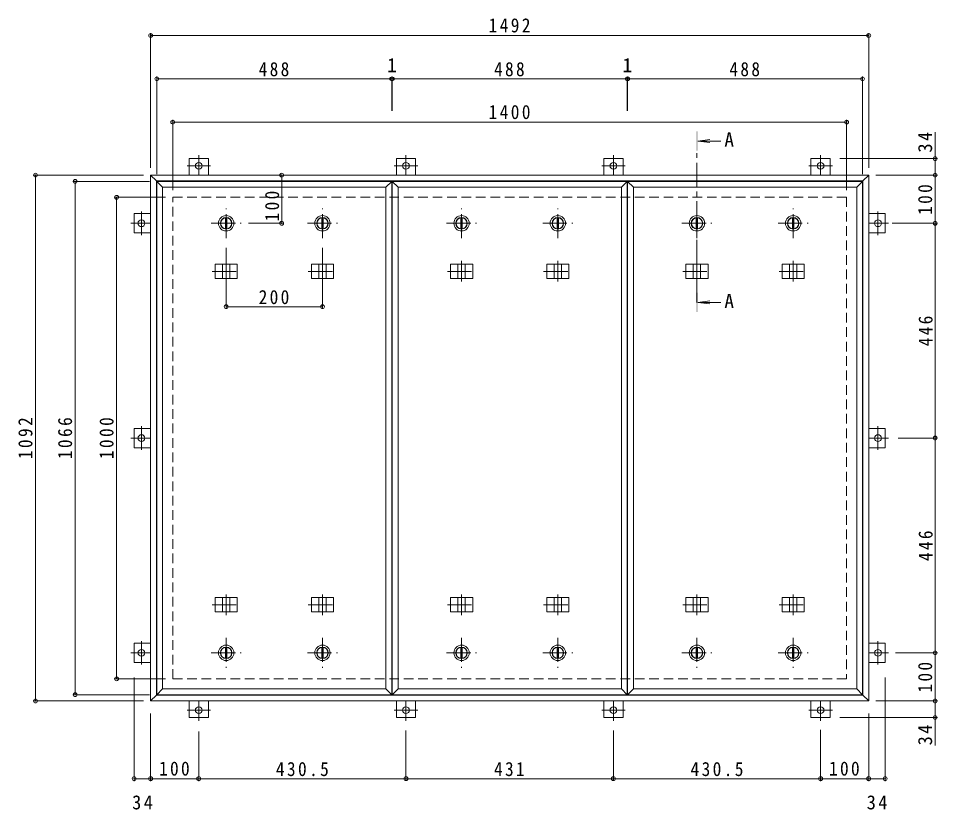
# Model space of a CAD drawing. Units: millimetres at full size, sheet at 1:10. Extents: x -2570 to 2371, y -1962 to 1358.
# Drawn here: x -1998 to -88, y -285 to 1358 of the extents above; entities that cross this region are included whole.
import ezdxf
from ezdxf.enums import TextEntityAlignment as Align

# ---------------------------------------------------------------- set-up
doc = ezdxf.new("R2010")
doc.units = ezdxf.units.MM
doc.header["$LTSCALE"] = 10
doc.header["$PDMODE"] = 32
doc.header["$PDSIZE"] = 8
doc.linetypes.add('CHAIN1', pattern=[8, 5, -1, 1, -1])
doc.linetypes.add('DASHED2', pattern=[3, 2, -1])
for name, color, linetype, lineweight in [('0-1_躯体', 2, 'DASHED2', 9), ('0-2_仕上', 4, 'Continuous', 9), ('0-3_建具', 4, 'Continuous', 9), ('0-5_寸法', 4, 'Continuous', 9), ('0-C', 2, 'Continuous', 9), ('0-E', 3, 'Continuous', 9), ('0-F', 7, 'Continuous', 9)]:
    doc.layers.add(name, color=color, linetype=linetype, lineweight=lineweight)
doc.styles.add('ＭＳ ゴシック', font='')
doc.styles.get('ＭＳ ゴシック').set_extended_font_data('MS Gothic')

msp = doc.modelspace()

# ---------------------------------------------------------------- linework, layer by layer
at = {"layer": '0-1_躯体'}
for p, q in [((-1676.82, 986.56), (-276.82, 986.56)), ((-1676.82, -13.44), (-1676.82, 986.56)), ((-276.82, 986.56), (-276.82, -13.44)), ((-276.82, -13.44), (-1676.82, -13.44))]:
    msp.add_line(p, q, dxfattribs=at)
at = {"layer": '0-2_仕上'}
for p, q in [((-1709.82, -46.44), (-1709.82, 1019.56)), ((-1221.82, -46.44), (-1221.82, 1019.56)), ((-1220.82, -46.44), (-1220.82, 1019.56)), ((-732.82, -46.44), (-732.82, 1019.56)), ((-731.82, -46.44), (-731.82, 1019.56)), ((-243.82, -46.44), (-243.82, 1019.56)), ((-1697.82, -34.44), (-1697.82, 1007.56)), ((-1233.82, -34.44), (-1233.82, 1007.56)), ((-1208.82, -34.44), (-1208.82, 1007.56)), ((-744.82, -34.44), (-744.82, 1007.56)), ((-719.82, -34.44), (-719.82, 1007.56)), ((-255.82, -34.44), (-255.82, 1007.56))]:
    msp.add_line(p, q, dxfattribs=at)
for points in [[(-1697.82, 1007.56), (-1709.82, 1019.56), (-1221.82, 1019.56)], [(-1697.82, 1007.56), (-1233.82, 1007.56), (-1221.82, 1019.56)], [(-1208.82, 1007.56), (-1220.82, 1019.56), (-732.82, 1019.56)], [(-1208.82, 1007.56), (-744.82, 1007.56), (-732.82, 1019.56)], [(-719.82, 1007.56), (-731.82, 1019.56), (-243.82, 1019.56)], [(-719.82, 1007.56), (-255.82, 1007.56), (-243.82, 1019.56)], [(-1697.82, -34.44), (-1709.82, -46.44), (-1221.82, -46.44)], [(-1697.82, -34.44), (-1233.82, -34.44), (-1221.82, -46.44)], [(-1208.82, -34.44), (-1220.82, -46.44), (-732.82, -46.44)], [(-1208.82, -34.44), (-744.82, -34.44), (-732.82, -46.44)], [(-719.82, -34.44), (-731.82, -46.44), (-243.82, -46.44)], [(-719.82, -34.44), (-255.82, -34.44), (-243.82, -46.44)]]:
    msp.add_lwpolyline(points, dxfattribs=at)
at = {"layer": '0-3_建具', "color": 2}
for p, q in [((-1722.82, 1032.56), (-1710.82, 1020.56)), ((-1722.82, 1032.56), (-230.82, 1032.56)), ((-1722.82, -59.44), (-1722.82, 1032.56)), ((-242.82, 1020.56), (-230.82, 1032.56)), ((-230.82, 1032.56), (-230.82, -59.44)), ((-1710.82, 1020.56), (-242.82, 1020.56)), ((-1710.82, -47.44), (-1710.82, 1020.56)), ((-242.82, -47.44), (-242.82, 1020.56)), ((-1710.82, -47.44), (-1722.82, -59.44)), ((-242.82, -47.44), (-1710.82, -47.44)), ((-242.82, -47.44), (-230.82, -59.44)), ((-230.82, -59.44), (-1722.82, -59.44))]:
    msp.add_line(p, q, dxfattribs=at)
at = {"layer": '0-3_建具'}
for p, q in [((-1588.91, 847.56), (-1588.91, 817.56)), ((-1588.91, 847.56), (-1542.73, 847.56)), ((-1573.32, 847.56), (-1573.32, 817.56)), ((-1558.32, 847.56), (-1558.32, 817.56)), ((-1542.73, 847.56), (-1542.73, 817.56)), ((-1388.91, 847.56), (-1388.91, 817.56)), ((-1388.91, 847.56), (-1342.73, 847.56)), ((-1373.32, 847.56), (-1373.32, 817.56)), ((-1358.32, 847.56), (-1358.32, 817.56)), ((-1342.73, 847.56), (-1342.73, 817.56)), ((-1099.91, 847.56), (-1099.91, 817.56)), ((-1099.91, 847.56), (-1053.73, 847.56)), ((-1084.32, 847.56), (-1084.32, 817.56)), ((-1069.32, 847.56), (-1069.32, 817.56)), ((-1053.73, 847.56), (-1053.73, 817.56)), ((-899.91, 847.56), (-899.91, 817.56)), ((-899.91, 847.56), (-853.73, 847.56)), ((-884.32, 847.56), (-884.32, 817.56)), ((-869.32, 847.56), (-869.32, 817.56)), ((-853.73, 847.56), (-853.73, 817.56)), ((-610.91, 847.56), (-610.91, 817.56)), ((-610.91, 847.56), (-564.73, 847.56)), ((-595.32, 847.56), (-595.32, 817.56)), ((-580.32, 847.56), (-580.32, 817.56)), ((-564.73, 847.56), (-564.73, 817.56)), ((-410.91, 847.56), (-410.91, 817.56)), ((-410.91, 847.56), (-364.73, 847.56)), ((-395.32, 847.56), (-395.32, 817.56)), ((-380.32, 847.56), (-380.32, 817.56)), ((-364.73, 847.56), (-364.73, 817.56)), ((-1588.91, 817.56), (-1542.73, 817.56)), ((-1388.91, 817.56), (-1342.73, 817.56)), ((-1099.91, 817.56), (-1053.73, 817.56)), ((-899.91, 817.56), (-853.73, 817.56)), ((-610.91, 817.56), (-564.73, 817.56)), ((-410.91, 817.56), (-364.73, 817.56)), ((-1588.91, 125.56), (-1588.91, 155.56)), ((-1588.91, 155.56), (-1542.73, 155.56)), ((-1573.32, 125.56), (-1573.32, 155.56)), ((-1558.32, 125.56), (-1558.32, 155.56)), ((-1542.73, 125.56), (-1542.73, 155.56)), ((-1388.91, 125.56), (-1388.91, 155.56)), ((-1388.91, 155.56), (-1342.73, 155.56)), ((-1373.32, 125.56), (-1373.32, 155.56)), ((-1358.32, 125.56), (-1358.32, 155.56)), ((-1342.73, 125.56), (-1342.73, 155.56)), ((-1099.91, 125.56), (-1099.91, 155.56)), ((-1099.91, 155.56), (-1053.73, 155.56)), ((-1084.32, 125.56), (-1084.32, 155.56)), ((-1069.32, 125.56), (-1069.32, 155.56)), ((-1053.73, 125.56), (-1053.73, 155.56)), ((-899.91, 125.56), (-899.91, 155.56)), ((-899.91, 155.56), (-853.73, 155.56)), ((-884.32, 125.56), (-884.32, 155.56)), ((-869.32, 125.56), (-869.32, 155.56)), ((-853.73, 125.56), (-853.73, 155.56)), ((-610.91, 125.56), (-610.91, 155.56)), ((-610.91, 155.56), (-564.73, 155.56)), ((-595.32, 125.56), (-595.32, 155.56)), ((-580.32, 125.56), (-580.32, 155.56)), ((-564.73, 125.56), (-564.73, 155.56)), ((-410.91, 125.56), (-410.91, 155.56)), ((-410.91, 155.56), (-364.73, 155.56)), ((-395.32, 125.56), (-395.32, 155.56)), ((-380.32, 125.56), (-380.32, 155.56)), ((-364.73, 125.56), (-364.73, 155.56)), ((-1588.91, 125.56), (-1542.73, 125.56)), ((-1388.91, 125.56), (-1342.73, 125.56)), ((-1099.91, 125.56), (-1053.73, 125.56)), ((-899.91, 125.56), (-853.73, 125.56)), ((-610.91, 125.56), (-564.73, 125.56)), ((-410.91, 125.56), (-364.73, 125.56))]:
    msp.add_line(p, q, dxfattribs=at)
at = {"layer": '0-3_建具', "linetype": 'CHAIN1'}
for p, q in [((-1565.82, 854.67), (-1565.82, 811.44)), ((-1365.82, 854.67), (-1365.82, 811.44)), ((-1076.82, 854.67), (-1076.82, 811.44)), ((-876.82, 854.67), (-876.82, 811.44)), ((-587.82, 854.67), (-587.82, 811.44)), ((-387.82, 854.67), (-387.82, 811.44)), ((-1595.23, 832.56), (-1536.41, 832.56)), ((-1395.23, 832.56), (-1336.41, 832.56)), ((-1106.23, 832.56), (-1047.41, 832.56)), ((-906.23, 832.56), (-847.41, 832.56)), ((-617.23, 832.56), (-558.41, 832.56)), ((-417.23, 832.56), (-358.41, 832.56)), ((-1565.82, 118.44), (-1565.82, 161.68)), ((-1365.82, 118.44), (-1365.82, 161.68)), ((-1076.82, 118.44), (-1076.82, 161.68)), ((-876.82, 118.44), (-876.82, 161.68)), ((-587.82, 118.44), (-587.82, 161.68)), ((-387.82, 118.44), (-387.82, 161.68)), ((-1595.23, 140.56), (-1536.41, 140.56)), ((-1395.23, 140.56), (-1336.41, 140.56)), ((-1106.23, 140.56), (-1047.41, 140.56)), ((-906.23, 140.56), (-847.41, 140.56)), ((-617.23, 140.56), (-558.41, 140.56)), ((-417.23, 140.56), (-358.41, 140.56))]:
    msp.add_line(p, q, dxfattribs=at)
at = {"layer": '0-5_寸法'}
for p, q in [((-585.82, 1103.37), (-561.03, 1106.64)), ((-585.82, 1103.37), (-561.03, 1100.11)), ((-585.82, 1103.37), (-538.35, 1103.37)), ((-585.82, 768.25), (-561.03, 771.51)), ((-585.82, 768.25), (-561.03, 764.99)), ((-585.82, 768.25), (-538.35, 768.25))]:
    msp.add_line(p, q, dxfattribs=at)
at = {"layer": '0-5_寸法', "linetype": 'CHAIN1'}
msp.add_line((-587.82, 768.25), (-587.82, 1083.37), dxfattribs=at)
at = {"layer": '0-5_寸法'}
for points in [[(-585.82, 1123.37), (-589.82, 1123.37), (-585.82, 1083.37), (-589.82, 1083.37)], [(-585.82, 748.25), (-589.82, 748.25), (-585.82, 788.25), (-589.82, 788.25)]]:
    msp.add_solid(points, dxfattribs=at)
at = {"layer": '0-C', "linetype": 'CHAIN1'}
for p, q in [((-1565.82, 901.56), (-1565.82, 963.56)), ((-1365.82, 901.56), (-1365.82, 963.56)), ((-1076.82, 901.56), (-1076.82, 963.56)), ((-876.82, 901.56), (-876.82, 963.56)), ((-587.82, 901.56), (-587.82, 963.56)), ((-387.82, 901.56), (-387.82, 963.56)), ((-1596.82, 932.56), (-1534.82, 932.56)), ((-1396.82, 932.56), (-1334.82, 932.56)), ((-1107.82, 932.56), (-1045.82, 932.56)), ((-907.82, 932.56), (-845.82, 932.56)), ((-618.82, 932.56), (-556.82, 932.56)), ((-418.82, 932.56), (-356.82, 932.56)), ((-1565.82, 71.56), (-1565.82, 9.56)), ((-1365.82, 71.56), (-1365.82, 9.56)), ((-1076.82, 71.56), (-1076.82, 9.56)), ((-876.82, 71.56), (-876.82, 9.56)), ((-587.82, 71.56), (-587.82, 9.56)), ((-387.82, 71.56), (-387.82, 9.56)), ((-1596.82, 40.56), (-1534.82, 40.56)), ((-1396.82, 40.56), (-1334.82, 40.56)), ((-1107.82, 40.56), (-1045.82, 40.56)), ((-907.82, 40.56), (-845.82, 40.56)), ((-618.82, 40.56), (-556.82, 40.56)), ((-418.82, 40.56), (-356.82, 40.56))]:
    msp.add_line(p, q, dxfattribs=at)
at = {"layer": '0-C'}
for p, q in [((-1567.32, 943.96), (-1567.32, 921.16)), ((-1564.32, 943.96), (-1564.32, 921.16)), ((-1367.32, 943.96), (-1367.32, 921.16)), ((-1364.32, 943.96), (-1364.32, 921.16)), ((-1078.32, 943.96), (-1078.32, 921.16)), ((-1075.32, 943.96), (-1075.32, 921.16)), ((-878.32, 943.96), (-878.32, 921.16)), ((-875.32, 943.96), (-875.32, 921.16)), ((-589.32, 943.96), (-589.32, 921.16)), ((-586.32, 943.96), (-586.32, 921.16)), ((-389.32, 943.96), (-389.32, 921.16)), ((-386.32, 943.96), (-386.32, 921.16)), ((-1567.32, 29.15), (-1567.32, 51.96)), ((-1564.32, 29.15), (-1564.32, 51.96)), ((-1367.32, 29.15), (-1367.32, 51.96)), ((-1364.32, 29.15), (-1364.32, 51.96)), ((-1078.32, 29.15), (-1078.32, 51.96)), ((-1075.32, 29.15), (-1075.32, 51.96)), ((-878.32, 29.15), (-878.32, 51.96)), ((-875.32, 29.15), (-875.32, 51.96)), ((-589.32, 29.15), (-589.32, 51.96)), ((-586.32, 29.15), (-586.32, 51.96)), ((-389.32, 29.15), (-389.32, 51.96)), ((-386.32, 29.15), (-386.32, 51.96))]:
    msp.add_line(p, q, dxfattribs=at)
for centre, radius in [((-1565.82, 932.56), 16), ((-1565.82, 932.56), 12), ((-1565.82, 932.56), 11.5), ((-1365.82, 932.56), 16), ((-1365.82, 932.56), 12), ((-1365.82, 932.56), 11.5), ((-1076.82, 932.56), 16), ((-1076.82, 932.56), 12), ((-1076.82, 932.56), 11.5), ((-876.82, 932.56), 16), ((-876.82, 932.56), 12), ((-876.82, 932.56), 11.5), ((-587.82, 932.56), 16), ((-587.82, 932.56), 12), ((-587.82, 932.56), 11.5), ((-387.82, 932.56), 16), ((-387.82, 932.56), 12), ((-387.82, 932.56), 11.5), ((-1565.82, 40.56), 16), ((-1565.82, 40.56), 12), ((-1565.82, 40.56), 11.5), ((-1365.82, 40.56), 16), ((-1365.82, 40.56), 12), ((-1365.82, 40.56), 11.5), ((-1076.82, 40.56), 16), ((-1076.82, 40.56), 12), ((-1076.82, 40.56), 11.5), ((-876.82, 40.56), 16), ((-876.82, 40.56), 12), ((-876.82, 40.56), 11.5), ((-587.82, 40.56), 16), ((-587.82, 40.56), 12), ((-587.82, 40.56), 11.5), ((-387.82, 40.56), 16), ((-387.82, 40.56), 12), ((-387.82, 40.56), 11.5)]:
    msp.add_circle(centre, radius, dxfattribs=at)
at = {"layer": '0-E', "linetype": 'CHAIN1'}
for p, q in [((-1622.82, 1073.73), (-1622.82, 1032.56)), ((-1192.32, 1073.73), (-1192.32, 1032.56)), ((-761.32, 1073.73), (-761.32, 1032.56)), ((-330.82, 1073.73), (-330.82, 1032.56)), ((-1598.44, 1051.76), (-1647.2, 1051.76)), ((-1167.94, 1051.76), (-1216.7, 1051.76)), ((-736.94, 1051.76), (-785.7, 1051.76)), ((-306.44, 1051.76), (-355.2, 1051.76)), ((-1742.02, 956.93), (-1742.02, 908.18)), ((-211.62, 908.18), (-211.62, 956.93)), ((-1763.99, 932.56), (-1722.82, 932.56)), ((-189.65, 932.56), (-230.82, 932.56)), ((-1742.02, 510.93), (-1742.02, 462.18)), ((-211.62, 462.18), (-211.62, 510.93)), ((-1763.99, 486.56), (-1722.82, 486.56)), ((-189.65, 486.56), (-230.82, 486.56)), ((-1742.02, 64.93), (-1742.02, 16.18)), ((-211.62, 16.18), (-211.62, 64.93)), ((-1763.99, 40.56), (-1722.82, 40.56)), ((-189.65, 40.56), (-230.82, 40.56)), ((-1622.82, -100.62), (-1622.82, -59.44)), ((-1192.32, -100.62), (-1192.32, -59.44)), ((-761.32, -100.62), (-761.32, -59.44)), ((-330.82, -100.62), (-330.82, -59.44)), ((-1647.2, -78.64), (-1598.44, -78.64)), ((-1216.7, -78.64), (-1167.94, -78.64)), ((-785.7, -78.64), (-736.94, -78.64)), ((-355.2, -78.64), (-306.44, -78.64))]:
    msp.add_line(p, q, dxfattribs=at)
at = {"layer": '0-E'}
for p, q in [((-1642.82, 1066.76), (-1602.82, 1066.76)), ((-1642.82, 1066.76), (-1642.82, 1032.56)), ((-1602.82, 1066.76), (-1602.82, 1032.56)), ((-1212.32, 1066.76), (-1172.32, 1066.76)), ((-1212.32, 1066.76), (-1212.32, 1032.56)), ((-1172.32, 1066.76), (-1172.32, 1032.56)), ((-781.32, 1066.76), (-741.32, 1066.76)), ((-781.32, 1066.76), (-781.32, 1032.56)), ((-741.32, 1066.76), (-741.32, 1032.56)), ((-350.82, 1066.76), (-310.82, 1066.76)), ((-350.82, 1066.76), (-350.82, 1032.56)), ((-310.82, 1066.76), (-310.82, 1032.56)), ((-1757.02, 912.56), (-1757.02, 952.56)), ((-1757.02, 952.56), (-1722.82, 952.56)), ((-196.62, 952.56), (-230.82, 952.56)), ((-196.62, 952.56), (-196.62, 912.56)), ((-1757.02, 912.56), (-1722.82, 912.56)), ((-196.62, 912.56), (-230.82, 912.56)), ((-1757.02, 466.56), (-1757.02, 506.56)), ((-1757.02, 506.56), (-1722.82, 506.56)), ((-196.62, 506.56), (-230.82, 506.56)), ((-196.62, 506.56), (-196.62, 466.56)), ((-1757.02, 466.56), (-1722.82, 466.56)), ((-196.62, 466.56), (-230.82, 466.56)), ((-1757.02, 20.56), (-1757.02, 60.56)), ((-1757.02, 60.56), (-1722.82, 60.56)), ((-196.62, 60.56), (-230.82, 60.56)), ((-196.62, 60.56), (-196.62, 20.56)), ((-1757.02, 20.56), (-1722.82, 20.56)), ((-196.62, 20.56), (-230.82, 20.56)), ((-1642.82, -93.64), (-1642.82, -59.44)), ((-1602.82, -93.64), (-1602.82, -59.44)), ((-1212.32, -93.64), (-1212.32, -59.44)), ((-1172.32, -93.64), (-1172.32, -59.44)), ((-781.32, -93.64), (-781.32, -59.44)), ((-741.32, -93.64), (-741.32, -59.44)), ((-350.82, -93.64), (-350.82, -59.44)), ((-310.82, -93.64), (-310.82, -59.44)), ((-1602.82, -93.64), (-1642.82, -93.64)), ((-1172.32, -93.64), (-1212.32, -93.64)), ((-741.32, -93.64), (-781.32, -93.64)), ((-310.82, -93.64), (-350.82, -93.64))]:
    msp.add_line(p, q, dxfattribs=at)
for centre in [(-1622.82, 1051.76), (-1192.32, 1051.76), (-761.32, 1051.76), (-330.82, 1051.76), (-1742.02, 932.56), (-211.62, 932.56), (-1742.02, 486.56), (-211.62, 486.56), (-1742.02, 40.56), (-211.62, 40.56), (-1622.82, -78.64), (-1192.32, -78.64), (-761.32, -78.64), (-330.82, -78.64)]:
    msp.add_circle(centre, 7, dxfattribs=at)
at = {"layer": '0-F'}
for p, q in [((-1722.82, 1047.56), (-1722.82, 1327.56)), ((-1722.82, 1322.56), (-230.82, 1322.56)), ((-230.82, 1047.56), (-230.82, 1327.56)), ((-1709.82, 1034.56), (-1709.82, 1237.56)), ((-1709.82, 1232.56), (-1221.82, 1232.56)), ((-1221.82, 1235.56), (-1221.82, 1166.27)), ((-1221.82, 1232.56), (-1220.82, 1232.56)), ((-1220.82, 1235.56), (-1220.82, 1166.27)), ((-1220.82, 1232.56), (-732.82, 1232.56)), ((-732.82, 1235.56), (-732.82, 1166.27)), ((-732.82, 1232.56), (-731.82, 1232.56)), ((-731.82, 1235.56), (-731.82, 1166.27)), ((-731.82, 1232.56), (-243.82, 1232.56)), ((-243.82, 1034.56), (-243.82, 1237.56)), ((-1676.82, 1001.56), (-1676.82, 1147.56)), ((-276.82, 1001.56), (-276.82, 1147.56)), ((-1676.82, 1142.56), (-276.82, 1142.56)), ((-92.73, 1066.76), (-92.73, 1121.94)), ((-87.73, 1066.76), (-290.82, 1066.76)), ((-92.73, 1032.56), (-92.73, 1066.76)), ((-1737.82, 1032.56), (-1967.08, 1032.56)), ((-1962.08, -59.44), (-1962.08, 1032.56)), ((-1450.47, 1032.56), (-1450.47, 932.56)), ((-215.82, 1032.56), (-87.73, 1032.56)), ((-92.73, 932.56), (-92.73, 1032.56)), ((-1724.82, 1019.56), (-1884.61, 1019.56)), ((-1879.61, -46.44), (-1879.61, 1019.56)), ((-1691.82, 986.56), (-1798.44, 986.56)), ((-1793.44, -13.44), (-1793.44, 986.56)), ((-1447.47, 932.56), (-1519.64, 932.56)), ((-181.89, 932.56), (-87.73, 932.56)), ((-92.73, 486.56), (-92.73, 932.56)), ((-1565.82, 756.26), (-1565.82, 881.56)), ((-1365.82, 756.26), (-1365.82, 881.56)), ((-1565.82, 759.26), (-1365.82, 759.26)), ((-89.73, 486.56), (-169.65, 486.56)), ((-92.73, 40.56), (-92.73, 486.56)), ((-175.3, 40.56), (-87.73, 40.56)), ((-92.73, -59.44), (-92.73, 40.56)), ((-1691.82, -13.44), (-1798.44, -13.44)), ((-1757.02, -225.81), (-1757.02, -10.65)), ((-196.62, -225.81), (-196.62, -10.65)), ((-1724.82, -46.44), (-1884.61, -46.44)), ((-1737.82, -59.44), (-1967.08, -59.44)), ((-215.82, -59.44), (-87.73, -59.44)), ((-92.73, -59.44), (-92.73, -93.64)), ((-1722.82, -85.65), (-1722.82, -225.81)), ((-87.73, -93.64), (-290.82, -93.64)), ((-230.82, -85.65), (-230.82, -225.81)), ((-92.73, -93.64), (-92.73, -151.6)), ((-1622.82, -122.95), (-1622.82, -225.81)), ((-1192.32, -223.81), (-1192.32, -120.62)), ((-761.32, -223.81), (-761.32, -120.62)), ((-330.82, -119.58), (-330.82, -225.81)), ((-1757.02, -220.81), (-1722.82, -220.81)), ((-1722.82, -220.81), (-1622.82, -220.81)), ((-1622.82, -220.81), (-1192.32, -220.81)), ((-1192.32, -220.81), (-761.32, -220.81)), ((-761.32, -220.81), (-330.82, -220.81)), ((-330.82, -220.81), (-230.82, -220.81)), ((-230.82, -220.81), (-196.62, -220.81))]:
    msp.add_line(p, q, dxfattribs=at)
for p in [(-1722.82, 1322.56), (-230.82, 1322.56), (-1709.82, 1232.56), (-1221.82, 1232.56), (-1220.82, 1232.56), (-732.82, 1232.56), (-731.82, 1232.56), (-243.82, 1232.56), (-1676.82, 1142.56), (-276.82, 1142.56), (-92.73, 1066.76), (-1962.08, 1032.56), (-1450.47, 1032.56), (-92.73, 1032.56), (-1879.61, 1019.56), (-1793.44, 986.56), (-1450.47, 932.56), (-92.73, 932.56), (-1565.82, 759.26), (-1365.82, 759.26), (-92.73, 486.56), (-92.73, 40.56), (-1793.44, -13.44), (-1962.08, -59.44), (-1879.61, -46.44), (-92.73, -59.44), (-92.73, -93.64), (-1757.02, -220.81), (-1722.82, -220.81), (-1622.82, -220.81), (-1192.32, -220.81), (-761.32, -220.81), (-330.82, -220.81), (-230.82, -220.81), (-196.62, -220.81)]:
    msp.add_point(p, dxfattribs=at)

# ---------------------------------------------------------------- texts
at = {"layer": '0-5_寸法', "color": 2, "style": 'ＭＳ ゴシック'}
for p in [(-530.79, 1082.98), (-530.79, 747.85)]:
    msp.add_text('A', height=29.33, dxfattribs=at).set_placement(p, align=Align.BOTTOM_LEFT)
at = {"layer": '0-F', "color": 2, "style": 'ＭＳ ゴシック'}
for p in [(-1231.32, 1237.56), (-742.32, 1237.56)]:
    msp.add_text('1', height=29.33, dxfattribs=at).set_placement(p, align=Align.BOTTOM_LEFT)
at = {"layer": '0-F', "color": 2, "char_height": 29.33, "attachment_point": 7, "style": 'ＭＳ ゴシック'}
for s, insert in [('\\T1.28;\\W0.9;1492', (-1020.57, 1328.56)), ('\\T1.27;\\W0.9;488', (-1498.32, 1237.56)), ('\\T1.27;\\W0.9;488', (-1009.32, 1237.56)), ('\\T1.27;\\W0.9;488', (-520.32, 1237.56)), ('\\T1.28;\\W0.9;1400', (-1020.57, 1148.56)), ('\\T1.27;\\W0.9;200', (-1498.32, 764.26)), ('\\T1.27;\\W0.9;100', (-1705.32, -214.81)), ('\\T1.28;\\W0.9;430.5', (-1462.57, -215.81)), ('\\T1.27;\\W0.9;431', (-1009.32, -215.81)), ('\\T1.28;\\W0.9;430.5', (-601.07, -215.81)), ('\\T1.27;\\W0.9;100', (-313.32, -214.81)), ('\\T1.27;\\W0.95;34', (-1761.17, -285.03)), ('\\T1.27;\\W0.95;34', (-234.97, -285.03))]:
    msp.add_mtext(s, dxfattribs=dict(at, insert=insert))
at = {"layer": '0-F', "color": 2, "char_height": 29.33, "attachment_point": 7, "rotation": 90, "style": 'ＭＳ ゴシック'}
for s, insert in [('\\T1.27;\\W0.95;34', (-98.73, 1079.44)), ('\\T1.27;\\W0.9;100', (-1455.47, 936.57)), ('\\T1.27;\\W0.9;100', (-98.73, 950.06)), ('\\T1.27;\\W0.9;446', (-97.73, 677.06)), ('\\T1.28;\\W0.9;1092', (-1968.08, 442.81)), ('\\T1.28;\\W0.9;1066', (-1885.61, 442.81)), ('\\T1.28;\\W0.9;1000', (-1799.44, 442.81)), ('\\T1.27;\\W0.9;446', (-97.73, 231.06)), ('\\T1.27;\\W0.9;100', (-98.73, -41.94)), ('\\T1.27;\\W0.95;34', (-98.73, -151.6))]:
    msp.add_mtext(s, dxfattribs=dict(at, insert=insert))

doc.saveas('drawing.dxf')
